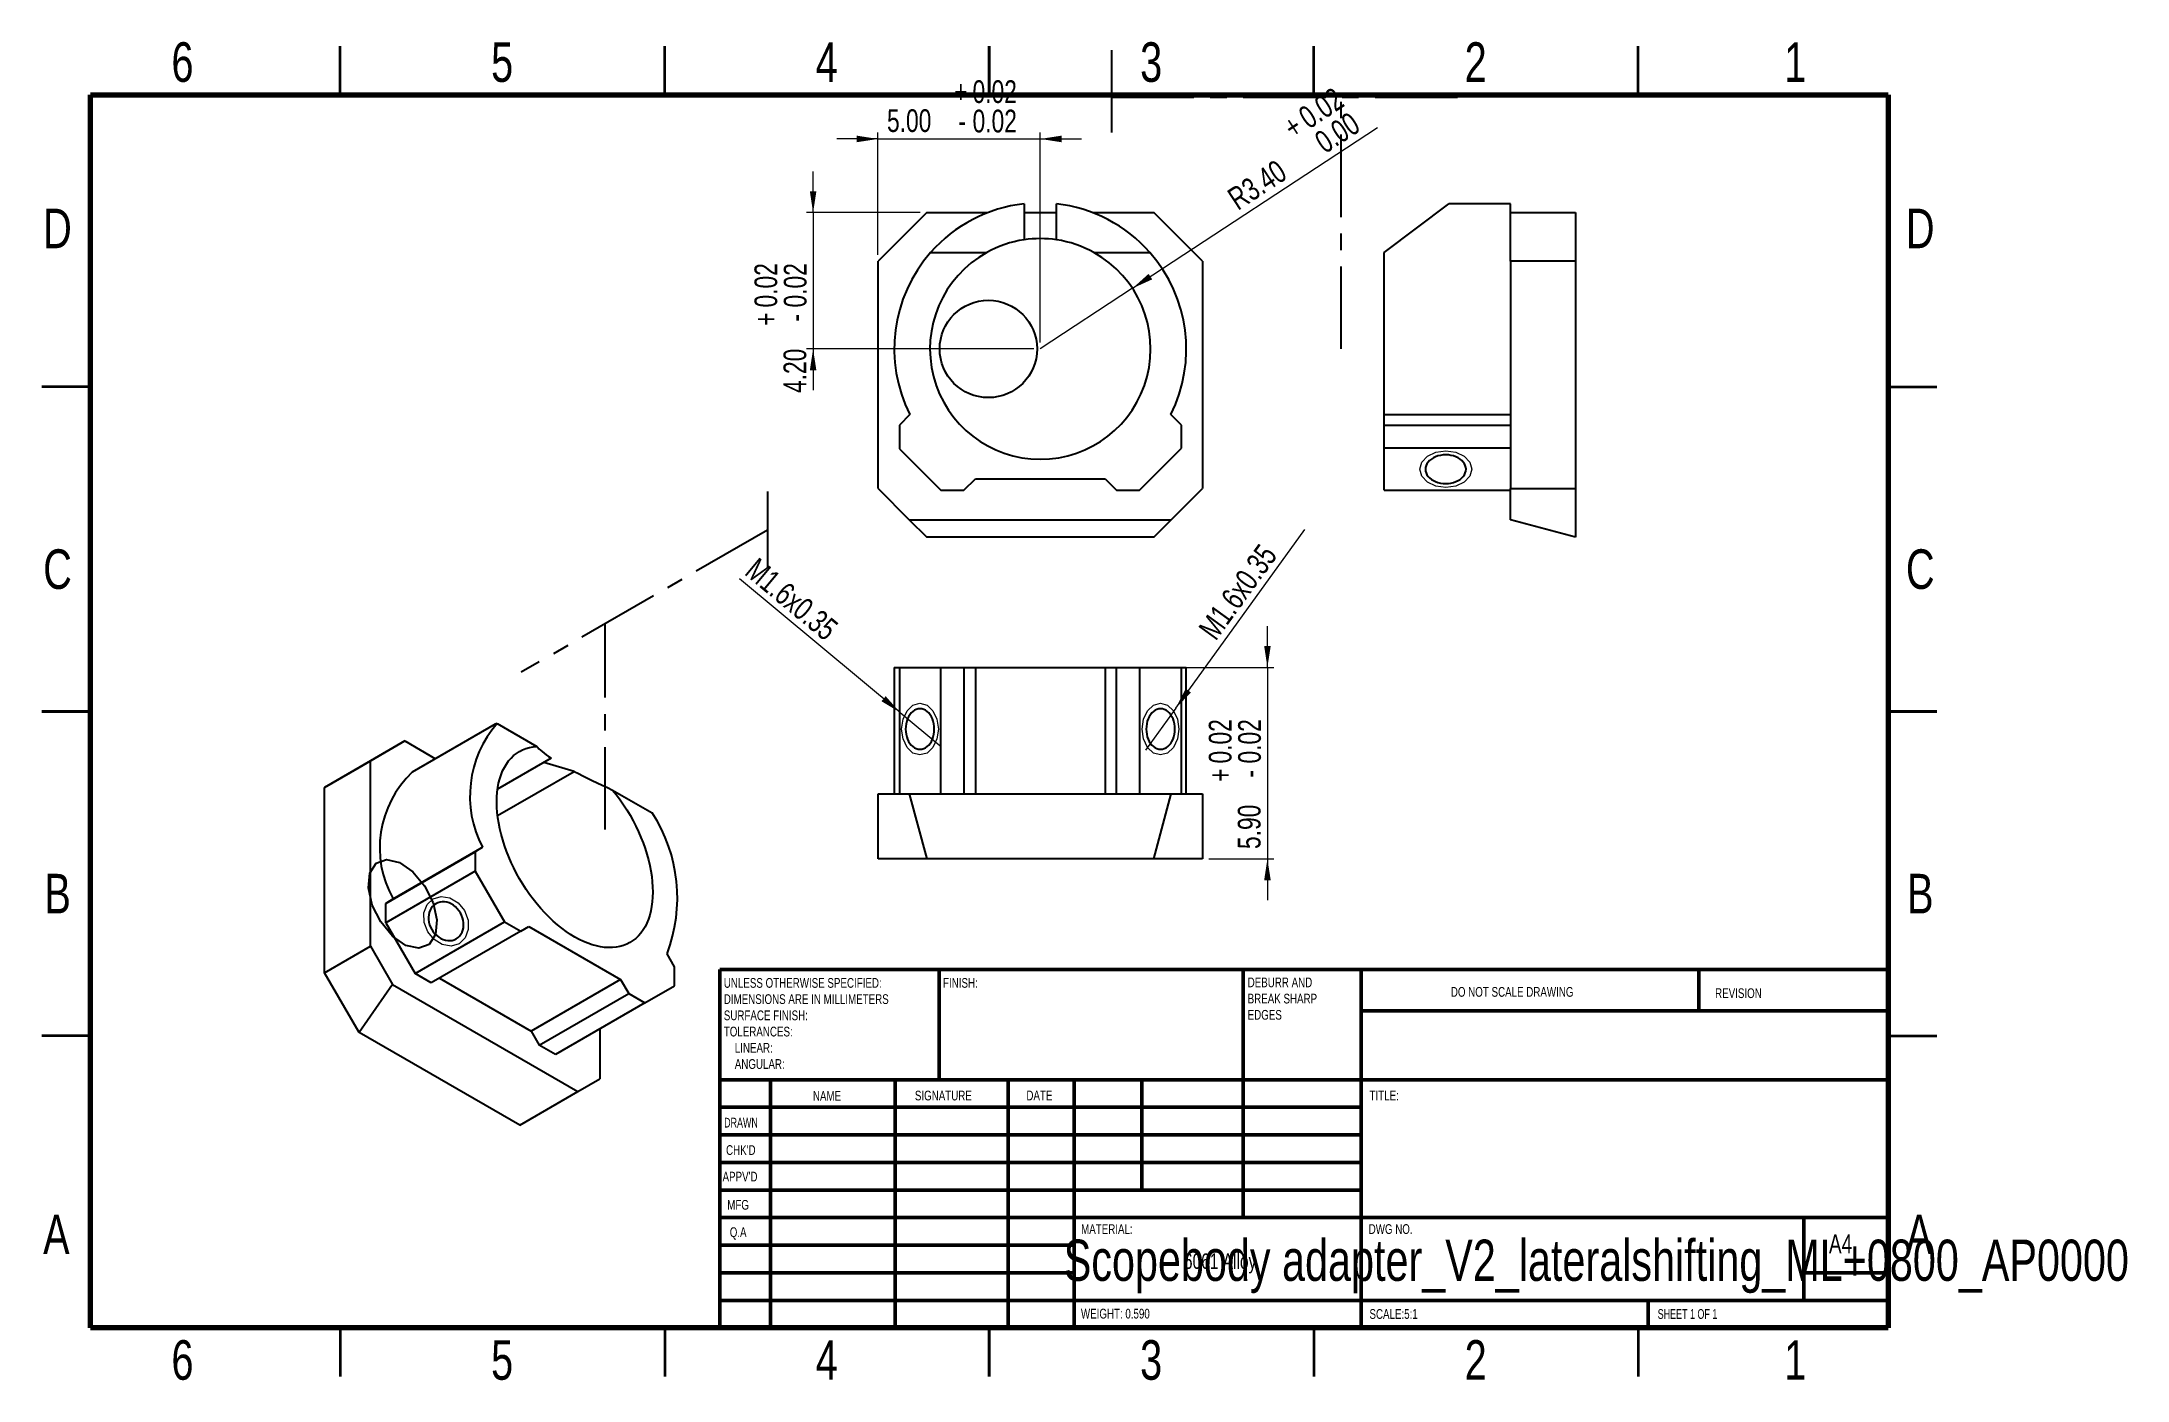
# Model space of a CAD drawing. Header units: millimetres. Extents: x 2 to 324, y 2 to 208.
import ezdxf

# ---------------------------------------------------------------- set-up
doc = ezdxf.new("R2010")
doc.units = ezdxf.units.MM
doc.linetypes.add('CENTERX2', pattern=[20.32, 12.7, -2.54, 2.54, -2.54])
doc.styles.add('SLDTEXTSTYLE0', font='TXT', dxfattribs={"width": 0.75})
doc.styles.add('SLDTEXTSTYLE1', font='TXT', dxfattribs={"width": 0.686449})
doc.styles.add('SLDTEXTSTYLE2', font='TXT', dxfattribs={"width": 0.6875})
doc.dimstyles.new('SLDDIMSTYLE0', dxfattribs={"dimtxt": 3.5, "dimasz": 3.302, "dimexe": 0, "dimexo": 0.0625, "dimgap": 0.875, "dimtad": 1, "dimlfac": 0.2, "dimrnd": 1e-09, "dimzin": 4, "dimdsep": 46, "dimtxsty": 'SLDTEXTSTYLE0', "dimsah": 1, "dimcen": 0.09, "dimadec": 0, "dimazin": 1, "dimtol": 1, "dimtp": 0.02, "dimtm": 0.02, "dimtfac": 1, "dimtmove": 0, "dimatfit": 0, "dimfxl": 0, "dimfrac": 2, "dimtolj": 1, "dimarcsym": 0})
doc.dimstyles.new('SLDDIMSTYLE1', dxfattribs={"dimtxt": 3.5, "dimasz": 3.302, "dimexe": 0, "dimexo": 0.0625, "dimgap": 0.875, "dimtad": 1, "dimlfac": 0.2, "dimrnd": 1e-09, "dimzin": 4, "dimdsep": 46, "dimtxsty": 'SLDTEXTSTYLE0', "dimsah": 1, "dimcen": 0, "dimadec": 0, "dimazin": 1, "dimtol": 1, "dimtp": 0.02, "dimtfac": 1, "dimtofl": 0, "dimtmove": 0, "dimatfit": 3, "dimfxl": 0, "dimfrac": 2, "dimtolj": 1, "dimtzin": 0, "dimarcsym": 0})
doc.dimstyles.new('SLDDIMSTYLE2', dxfattribs={"dimtxt": 3.5, "dimasz": 3.302, "dimexe": 0, "dimexo": 0.0625, "dimgap": 0.875, "dimtad": 1, "dimlfac": 0.2, "dimrnd": 1e-09, "dimzin": 12, "dimdsep": 46, "dimtxsty": 'SLDTEXTSTYLE0', "dimblk1": 'NONE', "dimsah": 1, "dimcen": 0, "dimadec": 0, "dimazin": 3, "dimtfac": 1, "dimtmove": 0, "dimatfit": 3, "dimldrblk": 'NONE', "dimfxl": 0, "dimfrac": 2, "dimtolj": 1, "dimtzin": 12, "dimarcsym": 0})

# ---------------------------------------------------------------- blocks, each defined once
blk = doc.blocks.new('SW_NOTE_0')
at = {"color": 0, "linetype": 'Continuous', "lineweight": 0, "char_height": 1.5, "attachment_point": 1, "style": 'SLDTEXTSTYLE0'}
for s, insert in [('UNLESS OTHERWISE SPECIFIED:', (0, 1.93)), ('SURFACE FINISH:', (0, -3.07)), ('DIMENSIONS ARE IN MILLIMETERS', (0, -0.57)), ('TOLERANCES:', (0, -5.57)), ('LINEAR:', (1.69, -8.07)), ('ANGULAR:', (1.69, -10.57))]:
    blk.add_mtext(s, dxfattribs=dict(at, insert=insert))
blk = doc.blocks.new('SW_NOTE_0_1')
at = {"color": 0, "linetype": 'Continuous', "lineweight": 0, "char_height": 1.5, "attachment_point": 1, "style": 'SLDTEXTSTYLE0'}
for s, insert in [('DEBURR AND', (0, 1.93)), ('BREAK SHARP', (0, -0.57)), ('EDGES', (0, -3.07))]:
    blk.add_mtext(s, dxfattribs=dict(at, insert=insert))
blk = doc.blocks.new('_D')
at = {"color": 7, "linetype": 'Continuous', "lineweight": 0}
for p, q in [((121.35, 181.86), (121.35, 188.21)), ((137.85, 181.86), (120.35, 181.86)), ((121.35, 181.86), (121.35, 160.86)), ((155.35, 160.86), (120.35, 160.86)), ((121.35, 160.86), (121.35, 154.51))]:
    blk.add_line(p, q, dxfattribs=at)
at = {"color": 7, "linetype": 'Continuous', "lineweight": 18}
for points in [[(121.35, 181.86), (121.86, 185.16), (120.85, 185.16)], [(121.35, 160.86), (120.85, 157.56), (121.86, 157.56)]]:
    blk.add_solid(points, dxfattribs=at)
at = {"color": 7, "linetype": 'Continuous', "lineweight": 18, "char_height": 3.5, "attachment_point": 1, "rotation": 90, "style": 'SLDTEXTSTYLE0'}
for s, insert in [('0.02', (112.32, 167.25)), ('0.02', (116.84, 167.25)), ('+', (112.32, 164.42)), ('-', (116.84, 165.06)), ('4.20', (116.79, 154.07))]:
    blk.add_mtext(s, dxfattribs=dict(at, insert=insert))
blk = doc.blocks.new('_D_1')
at = {"color": 7, "linetype": 'Continuous', "lineweight": 0}
for p, q in [((131.35, 193.22), (125, 193.22)), ((131.35, 175.36), (131.35, 194.22)), ((131.35, 193.22), (156.35, 193.22)), ((156.35, 161.86), (156.35, 194.22)), ((156.35, 193.22), (162.7, 193.22))]:
    blk.add_line(p, q, dxfattribs=at)
at = {"color": 7, "linetype": 'Continuous', "lineweight": 18}
for points in [[(131.35, 193.22), (128.05, 193.73), (128.05, 192.71)], [(156.35, 193.22), (159.66, 192.71), (159.66, 193.73)]]:
    blk.add_solid(points, dxfattribs=at)
at = {"color": 7, "linetype": 'Continuous', "lineweight": 18, "char_height": 3.5, "attachment_point": 1, "style": 'SLDTEXTSTYLE0'}
for s, insert in [('+', (143.09, 202.26)), ('0.02', (145.92, 202.26)), ('5.00', (132.74, 197.79)), ('0.02', (145.92, 197.73)), ('-', (143.73, 197.73))]:
    blk.add_mtext(s, dxfattribs=dict(at, insert=insert))
blk = doc.blocks.new('_D_2')
at = {"color": 7, "linetype": 'Continuous', "lineweight": 0}
for q in [(208.32, 195), (156.35, 160.86)]:
    blk.add_line((170.56, 170.2), q, dxfattribs=at)
at = {"color": 7, "linetype": 'Continuous', "lineweight": 18}
blk.add_solid([(170.56, 170.2), (173.6, 171.58), (173.04, 172.43)], dxfattribs=at)
at = {"color": 7, "linetype": 'Continuous', "lineweight": 18, "char_height": 3.5, "attachment_point": 1, "rotation": 33.3017, "style": 'SLDTEXTSTYLE0'}
for s, insert in [('0.02', (195.8, 197.57)), ('+', (193.44, 196.01)), ('0.00', (198.29, 193.78)), ('R3.40', (184.88, 185.04))]:
    blk.add_mtext(s, dxfattribs=dict(at, insert=insert))
blk = doc.blocks.new('_D_3')
at = {"color": 7, "linetype": 'Continuous', "lineweight": 0}
for p, q in [((191.35, 111.79), (191.35, 118.14)), ((174.35, 111.79), (192.35, 111.79)), ((191.35, 111.79), (191.35, 82.29)), ((182.35, 82.29), (192.35, 82.29)), ((191.35, 82.29), (191.35, 75.94))]:
    blk.add_line(p, q, dxfattribs=at)
at = {"color": 7, "linetype": 'Continuous', "lineweight": 18}
for points in [[(191.35, 111.79), (191.86, 115.09), (190.85, 115.09)], [(191.35, 82.29), (190.85, 78.99), (191.86, 78.99)]]:
    blk.add_solid(points, dxfattribs=at)
at = {"color": 7, "linetype": 'Continuous', "lineweight": 18, "char_height": 3.5, "attachment_point": 1, "rotation": 90, "style": 'SLDTEXTSTYLE0'}
for s, insert in [('0.02', (182.32, 96.98)), ('0.02', (186.84, 96.98)), ('+', (182.32, 94.15)), ('-', (186.84, 94.79)), ('5.90', (186.79, 83.8))]:
    blk.add_mtext(s, dxfattribs=dict(at, insert=insert))
blk = doc.blocks.new('_D_4')
at = {"color": 7, "linetype": 'Continuous', "lineweight": 0}
for q in [(197.12, 133.03), (172.55, 99.05)]:
    blk.add_line((177.23, 105.53), q, dxfattribs=at)
at = {"color": 7, "linetype": 'Continuous', "lineweight": 18}
blk.add_solid([(177.23, 105.53), (179.58, 107.91), (178.76, 108.5)], dxfattribs=at)
at = {"color": 7, "linetype": 'Continuous', "lineweight": 18, "insert": (180.56, 117.8), "char_height": 3.5, "attachment_point": 1, "rotation": 54.1245, "style": 'SLDTEXTSTYLE0'}
blk.add_mtext('M1.6x0.35', dxfattribs=at)
blk = doc.blocks.new('_None')
blk = doc.blocks.new('_D_5')
at = {"color": 7, "linetype": 'Continuous', "lineweight": 0}
for q in [(110, 125.43), (140.9, 99.73)]:
    blk.add_line((134.75, 104.85), q, dxfattribs=at)
at = {"color": 7, "linetype": 'Continuous', "lineweight": 18}
blk.add_solid([(134.75, 104.85), (132.53, 107.35), (131.88, 106.57)], dxfattribs=at)
at = {"color": 7, "linetype": 'Continuous', "lineweight": 18, "insert": (112.87, 128.89), "char_height": 3.5, "attachment_point": 1, "rotation": 320.2466, "style": 'SLDTEXTSTYLE0'}
blk.add_mtext('M1.6x0.35', dxfattribs=at)

msp = doc.modelspace()

# ---------------------------------------------------------------- linework, layer by layer
at = {"color": 7, "linetype": 'Continuous', "lineweight": 35}
for p, q in [((48.5, 200), (48.5, 207.5)), ((98.5, 200), (98.5, 207.5)), ((148.5, 207.5), (148.5, 200)), ((148.5, 200), (148.5, 207.5)), ((198.5, 200), (198.5, 207.5)), ((248.5, 200), (248.5, 207.5)), ((10, 155), (2.5, 155)), ((287, 155), (294.5, 155)), ((2.5, 105), (10, 105)), ((10, 105), (2.5, 105)), ((294.5, 105), (287, 105)), ((287, 105), (294.5, 105)), ((10, 55), (2.5, 55)), ((287, 55), (294.5, 55)), ((48.5, 10), (48.5, 2.5)), ((98.5, 10), (98.5, 2.5)), ((148.5, 2.5), (148.5, 10)), ((148.5, 10), (148.5, 2.5)), ((198.5, 10), (198.5, 2.5)), ((248.5, 10), (248.5, 2.5))]:
    msp.add_line(p, q, dxfattribs=at)
at = {"color": 7, "linetype": 'CENTERX2'}
for p, q in [((167.309, 206.911), (167.309, 192.411)), ((167.309, 199.661), (220.973, 199.661)), ((202.715, 160.861), (202.715, 199.661)), ((114.338, 138.87), (114.338, 127.03)), ((114.338, 132.95), (76.392, 111.044)), ((89.303, 86.816), (89.303, 118.497))]:
    msp.add_line(p, q, dxfattribs=at)
at = {"color": 7, "linetype": 'Continuous', "lineweight": 70}
for p, q in [((10, 10), (10, 200)), ((10, 200), (287, 200)), ((287, 200), (287, 10)), ((287, 10), (10, 10))]:
    msp.add_line(p, q, dxfattribs=at)
at = {"color": 7, "linetype": 'Continuous', "lineweight": 25}
for p, q in [((153.855, 183.222), (153.855, 177.676)), ((158.855, 177.676), (158.855, 183.222)), ((209.325, 175.722), (219.325, 183.222)), ((228.825, 183.222), (219.325, 183.222)), ((228.825, 181.861), (228.825, 183.222)), ((138.855, 181.861), (131.355, 174.361)), ((138.855, 181.861), (148.277, 181.861)), ((153.855, 181.861), (158.855, 181.861)), ((164.432, 181.861), (173.855, 181.861)), ((181.355, 174.361), (173.855, 181.861)), ((228.825, 174.361), (228.825, 181.861)), ((228.825, 181.861), (238.825, 181.861)), ((238.825, 181.861), (238.825, 174.361)), ((131.355, 139.361), (131.355, 174.361)), ((139.461, 175.722), (148.099, 175.722)), ((164.611, 175.722), (173.249, 175.722)), ((181.355, 174.361), (181.355, 139.361)), ((209.325, 150.757), (209.325, 175.722)), ((238.825, 174.361), (228.825, 174.361)), ((228.825, 174.361), (228.825, 139.361)), ((238.825, 174.361), (238.825, 139.361)), ((136.253, 150.754), (134.682, 149.097)), ((134.682, 149.097), (134.682, 145.465)), ((178.122, 149.094), (176.459, 150.757)), ((178.122, 145.558), (178.122, 149.094)), ((209.325, 150.757), (228.825, 150.757)), ((209.325, 149.094), (209.325, 150.757)), ((209.325, 149.094), (228.825, 149.094)), ((209.325, 145.558), (209.325, 149.094)), ((134.682, 145.465), (141.053, 139.095)), ((171.658, 139.094), (178.122, 145.558)), ((228.825, 145.558), (209.325, 145.558)), ((209.325, 139.094), (209.325, 145.558)), ((131.355, 139.361), (136.175, 134.541)), ((141.053, 139.095), (144.588, 139.095)), ((144.588, 139.095), (146.355, 140.861)), ((146.355, 140.861), (166.355, 140.861)), ((166.355, 140.861), (168.122, 139.094)), ((168.122, 139.094), (171.658, 139.094)), ((176.534, 134.541), (181.355, 139.361)), ((209.325, 139.094), (228.825, 139.094)), ((228.825, 139.361), (238.825, 139.361)), ((228.825, 134.541), (228.825, 139.361)), ((238.825, 139.361), (238.825, 131.861)), ((136.175, 134.541), (176.534, 134.541)), ((136.175, 134.541), (138.855, 131.861)), ((173.855, 131.861), (138.855, 131.861)), ((173.855, 131.861), (176.534, 134.541)), ((238.825, 131.861), (228.825, 134.541)), ((133.855, 111.789), (133.855, 92.289)), ((133.855, 111.789), (134.682, 111.789)), ((134.682, 111.789), (134.682, 92.289)), ((134.682, 111.789), (141.053, 111.789)), ((141.053, 92.289), (141.053, 111.789)), ((141.053, 111.789), (144.588, 111.789)), ((144.588, 111.789), (144.588, 92.289)), ((144.588, 111.789), (146.355, 111.789)), ((146.355, 111.789), (146.355, 92.289)), ((146.355, 111.789), (166.355, 111.789)), ((166.355, 111.789), (166.355, 92.289)), ((166.355, 111.789), (168.122, 111.789)), ((168.122, 92.289), (168.122, 111.789)), ((168.122, 111.789), (171.658, 111.789)), ((171.658, 111.789), (171.658, 92.289)), ((171.658, 111.789), (178.122, 111.789)), ((178.122, 92.289), (178.122, 111.789)), ((178.122, 111.789), (178.855, 111.789)), ((178.855, 92.289), (178.855, 111.789)), ((72.389, 103.032), (59.591, 95.643)), ((72.683, 103.148), (78.791, 99.622)), ((51.395, 96.366), (58.466, 100.448)), ((58.466, 100.448), (53.162, 97.386)), ((58.466, 100.448), (63.19, 97.721)), ((53.162, 97.386), (46.091, 93.304)), ((53.162, 68.807), (53.162, 97.386)), ((81.018, 97.804), (72.739, 93.025)), ((84.554, 95.763), (79.84, 97.124)), ((46.091, 93.304), (51.395, 96.366)), ((46.091, 64.725), (46.091, 93.304)), ((72.738, 88.942), (84.554, 95.763)), ((90.466, 92.882), (96.574, 89.355)), ((131.355, 82.289), (131.355, 92.289)), ((131.355, 92.289), (136.175, 92.289)), ((136.175, 92.289), (138.855, 82.289)), ((136.175, 92.289), (176.534, 92.289)), ((173.855, 82.289), (176.534, 92.289)), ((176.534, 92.289), (181.355, 92.289)), ((181.355, 92.289), (181.355, 82.289)), ((56.626, 76.11), (70.414, 84.07)), ((70.414, 84.07), (69.304, 83.358)), ((55.515, 75.398), (69.304, 83.358)), ((69.304, 80.392), (55.515, 72.433)), ((69.304, 83.358), (69.304, 80.392)), ((69.304, 80.392), (73.808, 72.59)), ((138.855, 82.289), (131.355, 82.289)), ((173.855, 82.289), (138.855, 82.289)), ((181.355, 82.289), (173.855, 82.289)), ((56.626, 76.11), (55.515, 75.398)), ((55.515, 72.433), (55.515, 75.398)), ((55.515, 72.433), (60.02, 64.63)), ((60.02, 64.63), (73.808, 72.59)), ((76.308, 71.147), (62.52, 63.187)), ((73.808, 72.59), (76.308, 71.147)), ((76.308, 71.147), (77.557, 71.869)), ((77.557, 71.869), (91.7, 63.704)), ((46.091, 64.725), (53.162, 68.807)), ((53.162, 68.807), (56.571, 62.903)), ((100.021, 65.623), (98.844, 67.661)), ((51.395, 55.539), (46.091, 64.725)), ((62.52, 63.187), (60.02, 64.63)), ((100.021, 62.736), (100.021, 65.623)), ((56.571, 62.903), (51.395, 55.539)), ((56.571, 62.903), (85.109, 46.428)), ((63.769, 63.908), (77.911, 55.744)), ((91.7, 63.704), (77.911, 55.744)), ((79.161, 53.579), (92.95, 61.539)), ((91.7, 63.704), (92.95, 61.539)), ((92.95, 61.539), (95.45, 60.096)), ((95.45, 60.096), (100.021, 62.736)), ((95.45, 60.096), (81.661, 52.136)), ((76.143, 41.252), (51.395, 55.539)), ((77.911, 55.744), (79.161, 53.579)), ((88.518, 56.094), (88.518, 48.397)), ((81.661, 52.136), (79.161, 53.579)), ((85.109, 46.428), (88.518, 48.397)), ((76.143, 41.252), (85.109, 46.428))]:
    msp.add_line(p, q, dxfattribs=at)
at = {"color": 7, "linetype": 'Continuous', "lineweight": 50}
for p, q in [((107, 65.25), (287, 65.25)), ((107, 65.25), (107, 10)), ((140.8, 48.25), (140.8, 65.25)), ((187.6, 65.25), (187.6, 27)), ((205.8, 65.25), (205.8, 10)), ((257.8, 58.875), (257.8, 65.25)), ((287, 58.875), (205.8, 58.875)), ((287, 48.25), (107, 48.25)), ((114.8, 48.25), (114.8, 10)), ((133.991, 48.25), (133.991, 10)), ((151.399, 48.25), (151.399, 10)), ((161.6, 10), (161.6, 48.25)), ((172, 31.25), (172, 48.25)), ((205.8, 44), (107, 44)), ((205.8, 39.75), (107, 39.75)), ((205.8, 35.5), (107, 35.5)), ((205.8, 31.25), (107, 31.25)), ((161.6, 27), (107, 27)), ((161.6, 27), (287, 27)), ((274, 14.25), (274, 27)), ((161.6, 22.75), (107, 22.75)), ((161.6, 18.5), (107, 18.5)), ((287, 18.5), (274, 18.5)), ((107, 14.25), (287, 14.25)), ((250, 10), (250, 14.25))]:
    msp.add_line(p, q, dxfattribs=at)
at = {"color": 7, "linetype": 'Continuous', "lineweight": 18, "flags": 128}
for points in [[(222.825, 142.326), (222.521, 141.243), (221.653, 140.326), (220.356, 139.713), (218.825, 139.497), (217.294, 139.713), (215.997, 140.326), (215.13, 141.243), (214.825, 142.326), (215.13, 143.408), (215.997, 144.326), (217.294, 144.939), (218.825, 145.154), (220.356, 144.939), (221.653, 144.326), (222.521, 143.408), (222.825, 142.326)], [(137.82, 98.289), (136.738, 98.594), (135.82, 99.461), (135.207, 100.758), (134.992, 102.289), (135.207, 103.82), (135.82, 105.118), (136.738, 105.985), (137.82, 106.289), (138.903, 105.985), (139.82, 105.118), (140.434, 103.82), (140.649, 102.289), (140.434, 100.758), (139.82, 99.461), (138.903, 98.594), (137.82, 98.289)], [(174.89, 98.289), (173.808, 98.594), (172.89, 99.461), (172.277, 100.758), (172.062, 102.289), (172.277, 103.82), (172.89, 105.118), (173.808, 105.985), (174.89, 106.289), (175.973, 105.985), (176.89, 105.118), (177.503, 103.82), (177.719, 102.289), (177.503, 100.758), (176.89, 99.461), (175.973, 98.594), (174.89, 98.289)], [(61.977, 71.038), (61.427, 72.488), (61.391, 73.966), (61.875, 75.247), (62.805, 76.135), (64.04, 76.496), (65.391, 76.275), (66.653, 75.505), (67.634, 74.304), (68.184, 72.854), (68.22, 71.376), (67.735, 70.096), (66.805, 69.207), (65.571, 68.846), (64.22, 69.067), (62.958, 69.837), (61.977, 71.038)]]:
    msp.add_lwpolyline(points, dxfattribs=at)
at = {"color": 7, "linetype": 'Continuous', "lineweight": 25, "flags": 128}
for points in [[(218.825, 144.535), (218.417, 144.517), (218.016, 144.46), (217.629, 144.367), (217.263, 144.239), (216.923, 144.079), (216.615, 143.888), (216.346, 143.671), (216.119, 143.431), (215.938, 143.171), (215.807, 142.898), (215.727, 142.614), (215.7, 142.326), (215.727, 142.037), (215.807, 141.754), (215.938, 141.48), (216.119, 141.221), (216.346, 140.981), (216.615, 140.763), (216.923, 140.573), (217.263, 140.412), (217.629, 140.284), (218.016, 140.191), (218.417, 140.135), (218.825, 140.116), (219.233, 140.135), (219.634, 140.191), (220.021, 140.284), (220.388, 140.412), (220.727, 140.573), (221.035, 140.763), (221.304, 140.981), (221.531, 141.221), (221.712, 141.48), (221.844, 141.754), (221.923, 142.037), (221.95, 142.326), (221.923, 142.614), (221.844, 142.898), (221.712, 143.171), (221.531, 143.431), (221.304, 143.671), (221.035, 143.888), (220.727, 144.079), (220.388, 144.239), (220.021, 144.367), (219.634, 144.46), (219.233, 144.517), (218.825, 144.535)], [(140.03, 102.289), (140.011, 102.697), (139.955, 103.098), (139.862, 103.485), (139.734, 103.852), (139.574, 104.192), (139.383, 104.499), (139.166, 104.768), (138.925, 104.995), (138.666, 105.176), (138.392, 105.308), (138.109, 105.387), (137.82, 105.414), (137.532, 105.387), (137.249, 105.308), (136.975, 105.176), (136.716, 104.995), (136.475, 104.768), (136.258, 104.499), (136.067, 104.192), (135.907, 103.852), (135.779, 103.485), (135.686, 103.098), (135.63, 102.697), (135.611, 102.289), (135.63, 101.881), (135.686, 101.48), (135.779, 101.093), (135.907, 100.727), (136.067, 100.387), (136.258, 100.079), (136.475, 99.81), (136.716, 99.583), (136.975, 99.402), (137.249, 99.271), (137.532, 99.191), (137.82, 99.164), (138.109, 99.191), (138.392, 99.271), (138.666, 99.402), (138.925, 99.583), (139.166, 99.81), (139.383, 100.079), (139.574, 100.387), (139.734, 100.727), (139.862, 101.093), (139.955, 101.48), (140.011, 101.881), (140.03, 102.289)], [(177.1, 102.289), (177.081, 102.697), (177.025, 103.098), (176.932, 103.485), (176.804, 103.852), (176.643, 104.192), (176.453, 104.499), (176.235, 104.768), (175.995, 104.995), (175.736, 105.176), (175.462, 105.308), (175.179, 105.387), (174.89, 105.414), (174.602, 105.387), (174.318, 105.308), (174.045, 105.176), (173.785, 104.995), (173.545, 104.768), (173.328, 104.499), (173.137, 104.192), (172.977, 103.852), (172.849, 103.485), (172.756, 103.098), (172.699, 102.697), (172.681, 102.289), (172.699, 101.881), (172.756, 101.48), (172.849, 101.093), (172.977, 100.727), (173.137, 100.387), (173.328, 100.079), (173.545, 99.81), (173.785, 99.583), (174.045, 99.402), (174.318, 99.271), (174.602, 99.191), (174.89, 99.164), (175.179, 99.191), (175.462, 99.271), (175.736, 99.402), (175.995, 99.583), (176.235, 99.81), (176.453, 100.079), (176.643, 100.387), (176.804, 100.727), (176.932, 101.093), (177.025, 101.48), (177.081, 101.881), (177.1, 102.289)], [(90.466, 92.882), (91.046, 92.15), (91.605, 91.394), (92.143, 90.614), (92.657, 89.815), (93.145, 88.997), (93.607, 88.164), (94.041, 87.318), (94.445, 86.462), (94.818, 85.599), (95.159, 84.731), (95.468, 83.862), (95.742, 82.993), (95.981, 82.127), (96.185, 81.268), (96.352, 80.418), (96.482, 79.58), (96.576, 78.755), (96.631, 77.948), (96.649, 77.16), (96.63, 76.393), (96.572, 75.651), (96.477, 74.936), (96.345, 74.249), (96.176, 73.594), (95.971, 72.971), (95.73, 72.384), (95.454, 71.833), (95.144, 71.321), (94.801, 70.849), (94.427, 70.419), (94.021, 70.032), (93.586, 69.689), (93.123, 69.392), (92.633, 69.14), (92.118, 68.936), (91.58, 68.779), (91.019, 68.671), (90.439, 68.611), (89.84, 68.6), (89.225, 68.637), (88.596, 68.724), (87.954, 68.858), (87.301, 69.041), (86.64, 69.27), (85.973, 69.547), (85.302, 69.869), (84.629, 70.236), (83.955, 70.647), (83.284, 71.1), (82.617, 71.593), (81.956, 72.126), (81.303, 72.697), (80.661, 73.304), (80.032, 73.945), (79.417, 74.617), (78.818, 75.319), (78.238, 76.05), (77.677, 76.805), (77.139, 77.583), (76.624, 78.382), (76.134, 79.199), (75.671, 80.031), (75.236, 80.877), (74.83, 81.732), (74.456, 82.595), (74.113, 83.462), (73.803, 84.332), (73.527, 85.201), (73.286, 86.067), (73.081, 86.926), (72.912, 87.777), (72.78, 88.616), (72.685, 89.441), (72.627, 90.25), (72.608, 91.039), (72.626, 91.806), (72.681, 92.549), (72.775, 93.266), (72.905, 93.954), (73.072, 94.611), (73.276, 95.235), (73.515, 95.824), (73.789, 96.376), (74.098, 96.89), (74.439, 97.364), (74.812, 97.796), (75.216, 98.185), (75.65, 98.53), (76.112, 98.83), (76.6, 99.084), (77.114, 99.29), (77.652, 99.449), (78.211, 99.56), (78.791, 99.622)], [(66.368, 69.965), (66.643, 70.154), (66.886, 70.387), (67.094, 70.659), (67.263, 70.965), (67.39, 71.301), (67.473, 71.659), (67.51, 72.036), (67.5, 72.423), (67.445, 72.814), (67.344, 73.203), (67.2, 73.583), (67.015, 73.947), (66.792, 74.289), (66.535, 74.604), (66.249, 74.885), (65.938, 75.129), (65.607, 75.331), (65.263, 75.487), (64.911, 75.595), (64.557, 75.653), (64.207, 75.66), (63.868, 75.615), (63.545, 75.521), (63.243, 75.377), (62.968, 75.188), (62.724, 74.955), (62.516, 74.683), (62.347, 74.377), (62.221, 74.042), (62.138, 73.683), (62.101, 73.307), (62.11, 72.92), (62.166, 72.528), (62.266, 72.139), (62.411, 71.76), (62.596, 71.395), (62.818, 71.053), (63.075, 70.738), (63.362, 70.457), (63.673, 70.213), (64.003, 70.012), (64.348, 69.855), (64.7, 69.747), (65.054, 69.69), (65.403, 69.683), (65.743, 69.727), (66.066, 69.821), (66.368, 69.965)]]:
    msp.add_lwpolyline(points, dxfattribs=at)
at = {"color": 7, "linetype": 'Continuous', "flags": 128}
msp.add_lwpolyline([(63.184, 70.623), (62.204, 69.083), (60.602, 68.496), (58.62, 68.952), (56.561, 70.38), (54.739, 72.563), (53.429, 75.169), (52.833, 77.801), (53.04, 80.059), (54.02, 81.599), (55.622, 82.185), (57.604, 81.73), (59.663, 80.302), (61.485, 78.119), (62.795, 75.513), (63.391, 72.88), (63.184, 70.623)], dxfattribs=at)
at = {"color": 7, "linetype": 'Continuous'}
msp.add_circle((148.355, 160.861), 7.5, dxfattribs=at)
at = {"color": 7, "linetype": 'Continuous', "lineweight": 25}
for centre, radius, start, end in [((156.355, 160.861), 22.5, 96.37937, 138.66392), ((156.355, 160.861), 22.5, 41.33608, 83.62063), ((156.355, 160.861), 17, 98.45652, 119.05456), ((156.355, 160.861), 17, 81.54348, 98.45652), ((156.355, 160.861), 17, 60.94544, 81.54348), ((156.355, 160.861), 22.5, 138.66392, 206.69384), ((156.355, 160.861), 17, 119.05456, 60.94544), ((156.355, 160.861), 22.5, 333.31673, 41.33608), ((85.455, 91.955), 16.982, 138.77096, 207.6683), ((70.7, 83.965), 16.118, 133.57053, 209.16666), ((76.396, 76.278), 24.046, 338.99902, 32.94562)]:
    msp.add_arc(centre, radius, start, end, dxfattribs=at)
for major_axis, start_param, end_param in [((26.486, -10.575), 2.9835094, 3.0475381), ((20.012, -7.99), 3.3257572, 3.6852609), ((20.012, -7.99), 3.9804491, 4.3399528)]:
    msp.add_ellipse((98.639, 92.206), major_axis=major_axis, ratio=0.119714, start_param=start_param, end_param=end_param, dxfattribs=at)

# ---------------------------------------------------------------- block references
at = {"color": 7, "linetype": 'Continuous', "lineweight": 0}
for name, p in [('SW_NOTE_0', (107.594, 61.987)), ('SW_NOTE_0_1', (188.309, 62.069))]:
    msp.add_blockref(name, p, dxfattribs=at)

# ---------------------------------------------------------------- texts
for s, insert, char_height, attachment_point, style in [('6', (24.189, 208.114), 6.096, 2, 'SLDTEXTSTYLE0'), ('5', (73.439, 208.114), 6.096, 2, 'SLDTEXTSTYLE0'), ('4', (123.439, 208.114), 6.096, 2, 'SLDTEXTSTYLE0'), ('3', (173.439, 208.114), 6.096, 2, 'SLDTEXTSTYLE0'), ('2', (223.439, 208.114), 6.096, 2, 'SLDTEXTSTYLE0'), ('1', (272.689, 208.114), 6.096, 2, 'SLDTEXTSTYLE0'), ('D', (4.93, 182.476), 6.096, 2, 'SLDTEXTSTYLE0'), ('D', (291.93, 182.476), 6.096, 2, 'SLDTEXTSTYLE0'), ('C', (4.937, 129.976), 6.096, 2, 'SLDTEXTSTYLE0'), ('C', (291.937, 129.976), 6.096, 2, 'SLDTEXTSTYLE0'), ('B', (4.953, 79.976), 6.096, 2, 'SLDTEXTSTYLE0'), ('B', (291.953, 79.976), 6.096, 2, 'SLDTEXTSTYLE0'), ('FINISH:', (141.371, 63.919), 1.5, 1, 'SLDTEXTSTYLE0'), ('DO NOT SCALE DRAWING', (219.615, 62.533), 1.5, 1, 'SLDTEXTSTYLE0'), ('REVISION', (260.328, 62.335), 1.5, 1, 'SLDTEXTSTYLE0'), ('NAME', (121.322, 46.501), 1.5, 1, 'SLDTEXTSTYLE0'), ('SIGNATURE', (137.034, 46.562), 1.5, 1, 'SLDTEXTSTYLE0'), ('DATE', (154.215, 46.576), 1.5, 1, 'SLDTEXTSTYLE0'), ('TITLE:', (207.09, 46.576), 1.5, 1, 'SLDTEXTSTYLE0'), ('DRAWN', (107.643, 42.385), 1.5, 1, 'SLDTEXTSTYLE1'), ("CHK'D", (107.939, 38.162), 1.5, 1, 'SLDTEXTSTYLE0'), ("APPV'D", (107.402, 34.066), 1.5, 1, 'SLDTEXTSTYLE0'), ('MFG', (108.124, 29.716), 1.5, 1, 'SLDTEXTSTYLE0'), ('A', (4.757, 27.476), 6.096, 2, 'SLDTEXTSTYLE0'), ('MATERIAL:', (162.646, 25.986), 1.5, 1, 'SLDTEXTSTYLE0'), ('DWG NO.', (206.953, 25.986), 1.5, 1, 'SLDTEXTSTYLE0'), ('A', (291.757, 27.476), 6.096, 2, 'SLDTEXTSTYLE0'), ('Q.A', (108.509, 25.505), 1.5, 1, 'SLDTEXTSTYLE0'), ('Scopebody adapter_V2_lateralshifting_ML+0800_AP0000', (242.027, 23.607), 6.35, 2, 'SLDTEXTSTYLE0'), ('A4', (277.871, 24.406), 2.9104, 1, 'SLDTEXTSTYLE0'), ('6061 Alloy', (184.065, 21.486), 2.3813, 2, 'SLDTEXTSTYLE0'), ('WEIGHT: 0.590', (162.618, 12.949), 1.4986, 1, 'SLDTEXTSTYLE0'), ('SCALE:5:1', (207.074, 12.9), 1.5, 1, 'SLDTEXTSTYLE0'), ('SHEET 1 OF 1', (251.478, 12.9), 1.5, 1, 'SLDTEXTSTYLE2'), ('6', (24.189, 8.114), 6.096, 2, 'SLDTEXTSTYLE0'), ('5', (73.439, 8.114), 6.096, 2, 'SLDTEXTSTYLE0'), ('4', (123.439, 8.114), 6.096, 2, 'SLDTEXTSTYLE0'), ('3', (173.439, 8.114), 6.096, 2, 'SLDTEXTSTYLE0'), ('2', (223.439, 8.114), 6.096, 2, 'SLDTEXTSTYLE0'), ('1', (272.689, 8.114), 6.096, 2, 'SLDTEXTSTYLE0')]:
    msp.add_mtext(s, dxfattribs=dict(at, insert=insert, char_height=char_height, attachment_point=attachment_point, style=style))

# ---------------------------------------------------------------- dimensions: what is measured, and where the dimension line sits
at = {"color": 7, "linetype": 'Continuous', "lineweight": 18}
dim = msp.add_radius_dim(center=(156.355, 160.861), mpoint=(170.563, 170.195), dimstyle='SLDDIMSTYLE1', dxfattribs=at)
dim.commit()
dim.dimension.update_dxf_attribs({"geometry": '_D_2', "text_midpoint": (198.019, 188.232), "dimtype": 164})
dim = msp.add_linear_dim(base=(156.355, 193.222), p1=(131.355, 174.361), p2=(156.355, 160.861), dimstyle='SLDDIMSTYLE0', dxfattribs=at)
dim.commit()
dim.dimension.update_dxf_attribs({"geometry": '_D_1', "text_midpoint": (143.855, 193.222), "dimtype": 160})
for base, p1, p2, picture, middle in [((121.355, 160.861), (138.855, 181.861), (156.355, 160.861), '_D', (121.355, 165.184)), ((191.355, 82.289), (173.355, 111.789), (181.355, 82.289), '_D_3', (191.355, 94.916))]:
    dim = msp.add_linear_dim(base=base, p1=p1, p2=p2, angle=90, dimstyle='SLDDIMSTYLE0', dxfattribs=at)
    dim.commit()
    dim.dimension.update_dxf_attribs({"geometry": picture, "text_midpoint": middle, "dimtype": 160})
for p1, p2, picture, middle in [((172.546, 99.048), (177.234, 105.53), '_D_4', (190.746, 124.212)), ((140.896, 99.731), (134.745, 104.847), '_D_5', (118.355, 118.48))]:
    dim = msp.add_diameter_dim_2p(p1=p1, p2=p2, text='M1.6x0.35', dimstyle='SLDDIMSTYLE2', override={"dimpost": '<>'}, dxfattribs=at)
    dim.commit()
    dim.dimension.update_dxf_attribs({"geometry": picture, "text_midpoint": middle, "dimtype": 163})

doc.saveas('drawing.dxf')
